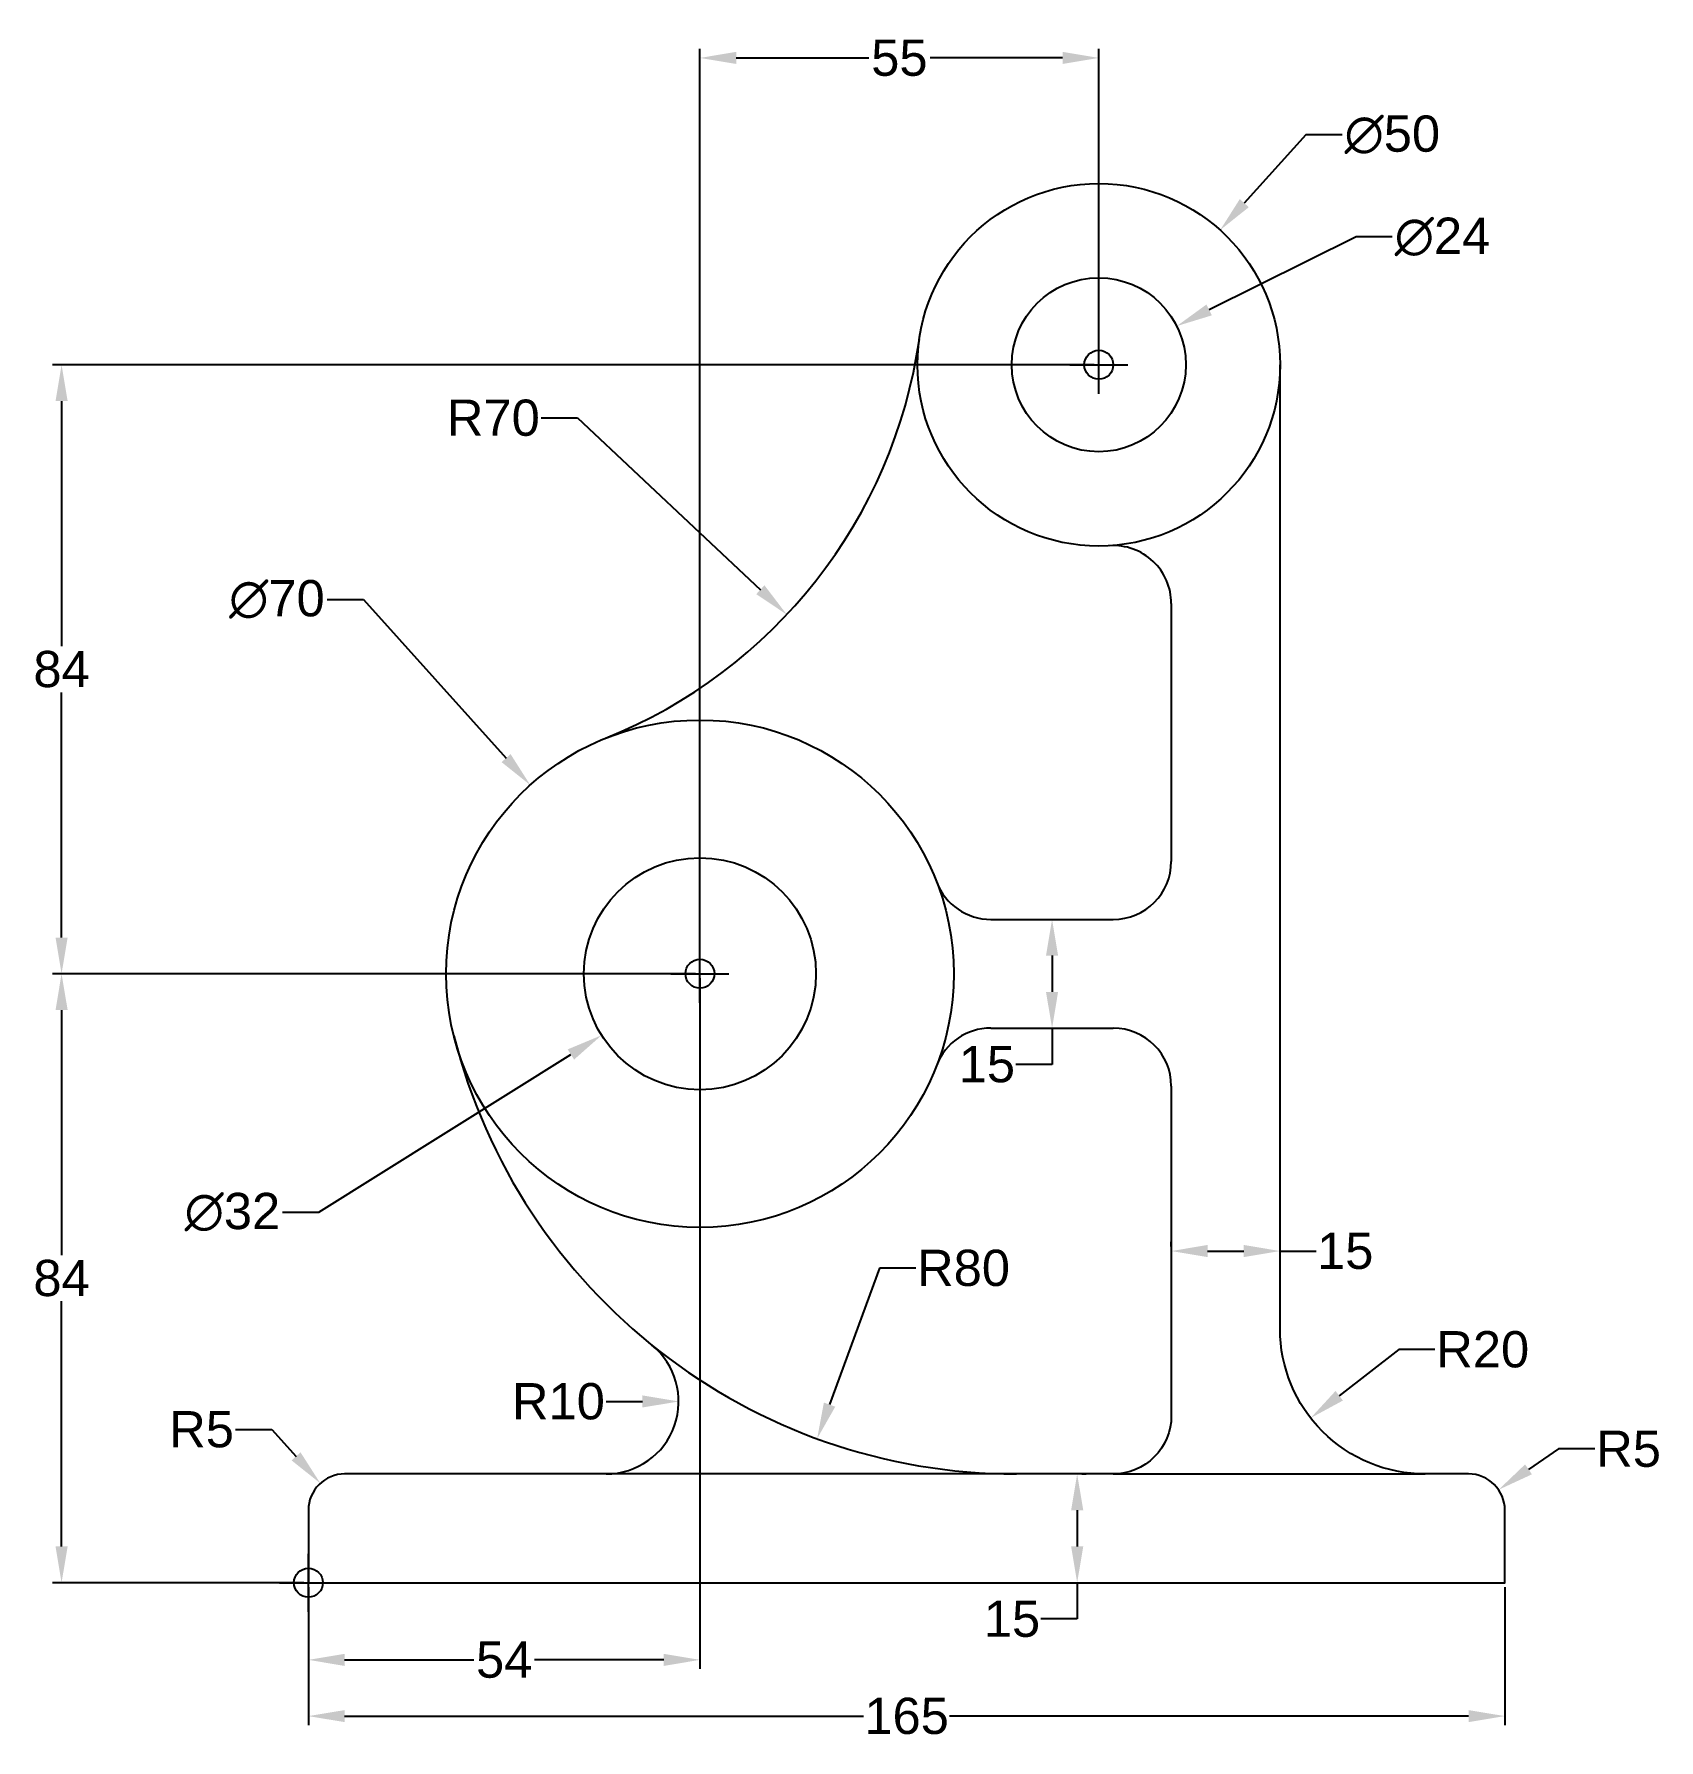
# Model space of a CAD drawing. Header units: millimetres. Extents: x 3196 to 3420, y 1626 to 1861.
import ezdxf

# ---------------------------------------------------------------- set-up
doc = ezdxf.new("R2010")
doc.units = ezdxf.units.MM
doc.header["$PDMODE"] = 34
doc.header["$PDSIZE"] = 4
doc.layers.add('dim', color=3, linetype='Continuous')
doc.styles.get("Standard").update_dxf_attribs({"font": 'arial.ttf'})
doc.dimstyles.new('ISO-25', dxfattribs={"dimtxt": 5, "dimasz": 5, "dimexe": 1.25, "dimexo": 0.625, "dimtad": 0, "dimtih": 1, "dimtoh": 1, "dimtxsty": 'Standard', "dimcen": 0, "dimadec": 0, "dimazin": 0, "dimtfac": 1, "dimtofl": 0, "dimtmove": 0, "dimatfit": 3, "dimfxl": 1, "dimarcsym": 0})

# ---------------------------------------------------------------- blocks, each defined once
blk = doc.blocks.new('*D2')
at = {"layer": 'Defpoints', "color": 0, "transparency": 16777216}
for p in [(3288.1, 1857.55), (3343.1, 1815.22), (3288.1, 1731.22)]:
    blk.add_point(p, dxfattribs=at)
at = {"layer": 'dim', "color": 0, "lineweight": -2, "transparency": 16777216}
for p, q in [((3288.1, 1731.85), (3288.1, 1858.8)), ((3293.1, 1857.55), (3311.38, 1857.55)), ((3338.1, 1857.55), (3319.83, 1857.55)), ((3343.1, 1815.85), (3343.1, 1858.8))]:
    blk.add_line(p, q, dxfattribs=at)
at = {"layer": 'dim', "color": 0, "transparency": 16777216}
for points in [[(3293.1, 1858.39), (3293.1, 1856.72), (3288.1, 1857.55)], [(3338.1, 1858.39), (3338.1, 1856.72), (3343.1, 1857.55)]]:
    blk.add_solid(points, dxfattribs=at)
at = {"layer": 'dim', "color": 0, "transparency": 16777216, "insert": (3315.6, 1857.55), "char_height": 5, "attachment_point": 5}
blk.add_mtext('55', dxfattribs=at)
blk = doc.blocks.new('*D3')
at = {"layer": 'Defpoints', "color": 0, "transparency": 16777216}
for p in [(3343.1, 1815.22), (3200.06, 1731.22), (3288.1, 1731.22)]:
    blk.add_point(p, dxfattribs=at)
at = {"layer": 'dim', "color": 0, "lineweight": -2, "transparency": 16777216}
for p, q in [((3342.48, 1815.22), (3198.81, 1815.22)), ((3200.06, 1810.22), (3200.06, 1776.4)), ((3200.06, 1736.22), (3200.06, 1770.04)), ((3287.48, 1731.22), (3198.81, 1731.22))]:
    blk.add_line(p, q, dxfattribs=at)
at = {"layer": 'dim', "color": 0, "transparency": 16777216}
for points in [[(3199.23, 1810.22), (3200.9, 1810.22), (3200.06, 1815.22)], [(3199.23, 1736.22), (3200.9, 1736.22), (3200.06, 1731.22)]]:
    blk.add_solid(points, dxfattribs=at)
at = {"layer": 'dim', "color": 0, "transparency": 16777216, "insert": (3200.06, 1773.22), "char_height": 5, "attachment_point": 5}
blk.add_mtext('84', dxfattribs=at)
blk = doc.blocks.new('*D4')
at = {"layer": 'Defpoints', "color": 0, "transparency": 16777216}
for p in [(3288.1, 1731.22), (3200.06, 1647.22), (3234.1, 1647.22)]:
    blk.add_point(p, dxfattribs=at)
at = {"layer": 'dim', "color": 0, "lineweight": -2, "transparency": 16777216}
for p, q in [((3287.48, 1731.22), (3198.81, 1731.22)), ((3200.06, 1726.22), (3200.06, 1692.4)), ((3200.06, 1652.22), (3200.06, 1686.04)), ((3233.48, 1647.22), (3198.81, 1647.22))]:
    blk.add_line(p, q, dxfattribs=at)
at = {"layer": 'dim', "color": 0, "transparency": 16777216}
for points in [[(3199.23, 1726.22), (3200.9, 1726.22), (3200.06, 1731.22)], [(3199.23, 1652.22), (3200.9, 1652.22), (3200.06, 1647.22)]]:
    blk.add_solid(points, dxfattribs=at)
at = {"layer": 'dim', "color": 0, "transparency": 16777216, "insert": (3200.06, 1689.22), "char_height": 5, "attachment_point": 5}
blk.add_mtext('84', dxfattribs=at)
blk = doc.blocks.new('*D5')
at = {"layer": 'Defpoints', "color": 0, "transparency": 16777216}
for p in [(3288.1, 1731.22), (3234.1, 1647.22), (3234.1, 1636.58)]:
    blk.add_point(p, dxfattribs=at)
at = {"layer": 'dim', "color": 0, "lineweight": -2, "transparency": 16777216}
for p, q in [((3288.1, 1730.6), (3288.1, 1635.33)), ((3234.1, 1646.6), (3234.1, 1635.33)), ((3239.1, 1636.58), (3256.91, 1636.58)), ((3283.1, 1636.58), (3265.3, 1636.58))]:
    blk.add_line(p, q, dxfattribs=at)
at = {"layer": 'dim', "color": 0, "transparency": 16777216}
for points in [[(3239.1, 1637.41), (3239.1, 1635.74), (3234.1, 1636.58)], [(3283.1, 1637.41), (3283.1, 1635.74), (3288.1, 1636.58)]]:
    blk.add_solid(points, dxfattribs=at)
at = {"layer": 'dim', "color": 0, "transparency": 16777216, "insert": (3261.1, 1636.58), "char_height": 5, "attachment_point": 5}
blk.add_mtext('54', dxfattribs=at)
blk = doc.blocks.new('*D6')
at = {"layer": 'Defpoints', "color": 0, "transparency": 16777216}
for p in [(3234.1, 1647.22), (3399.1, 1647.22), (3399.1, 1628.82)]:
    blk.add_point(p, dxfattribs=at)
at = {"layer": 'dim', "color": 0, "lineweight": -2, "transparency": 16777216}
for p, q in [((3234.1, 1646.6), (3234.1, 1627.57)), ((3399.1, 1646.6), (3399.1, 1627.57)), ((3239.1, 1628.82), (3310.67, 1628.82)), ((3394.1, 1628.82), (3322.53, 1628.82))]:
    blk.add_line(p, q, dxfattribs=at)
at = {"layer": 'dim', "color": 0, "transparency": 16777216}
for points in [[(3239.1, 1629.65), (3239.1, 1627.99), (3234.1, 1628.82)], [(3394.1, 1629.65), (3394.1, 1627.99), (3399.1, 1628.82)]]:
    blk.add_solid(points, dxfattribs=at)
at = {"layer": 'dim', "color": 0, "transparency": 16777216, "insert": (3316.6, 1628.82), "char_height": 5, "attachment_point": 5}
blk.add_mtext('165', dxfattribs=at)
blk = doc.blocks.new('*D7')
at = {"layer": 'Defpoints', "color": 0, "transparency": 16777216}
for p in [(3340.12, 1662.22), (3340.12, 1647.22), (3340.12, 1647.22)]:
    blk.add_point(p, dxfattribs=at)
at = {"layer": 'dim', "color": 0, "lineweight": -2, "transparency": 16777216}
for p, q in [((3340.75, 1662.22), (3341.37, 1662.22)), ((3340.12, 1657.22), (3340.12, 1652.22)), ((3340.12, 1647.22), (3340.12, 1642.22)), ((3340.75, 1647.22), (3341.37, 1647.22)), ((3340.12, 1642.22), (3335.12, 1642.22))]:
    blk.add_line(p, q, dxfattribs=at)
at = {"layer": 'dim', "color": 0, "transparency": 16777216}
for points in [[(3339.29, 1657.22), (3340.96, 1657.22), (3340.12, 1662.22)], [(3339.29, 1652.22), (3340.96, 1652.22), (3340.12, 1647.22)]]:
    blk.add_solid(points, dxfattribs=at)
at = {"layer": 'dim', "color": 0, "transparency": 16777216, "insert": (3331.13, 1642.22), "char_height": 5, "attachment_point": 5}
blk.add_mtext('15', dxfattribs=at)
blk = doc.blocks.new('*D8')
at = {"layer": 'Defpoints', "color": 0, "transparency": 16777216}
for p in [(3353.1, 1692.97), (3368.1, 1692.97), (3368.1, 1692.97)]:
    blk.add_point(p, dxfattribs=at)
at = {"layer": 'dim', "color": 0, "lineweight": -2, "transparency": 16777216}
for p, q in [((3353.1, 1693.6), (3353.1, 1694.22)), ((3368.1, 1693.6), (3368.1, 1694.22)), ((3358.1, 1692.97), (3363.1, 1692.97)), ((3368.1, 1692.97), (3373.1, 1692.97))]:
    blk.add_line(p, q, dxfattribs=at)
at = {"layer": 'dim', "color": 0, "transparency": 16777216}
for points in [[(3358.1, 1693.81), (3358.1, 1692.14), (3353.1, 1692.97)], [(3363.1, 1693.81), (3363.1, 1692.14), (3368.1, 1692.97)]]:
    blk.add_solid(points, dxfattribs=at)
at = {"layer": 'dim', "color": 0, "transparency": 16777216, "insert": (3377.09, 1692.97), "char_height": 5, "attachment_point": 5}
blk.add_mtext('15', dxfattribs=at)
blk = doc.blocks.new('*D9')
at = {"layer": 'Defpoints', "color": 0, "transparency": 16777216}
for p in [(3336.66, 1738.72), (3336.66, 1723.72), (3336.66, 1723.72)]:
    blk.add_point(p, dxfattribs=at)
at = {"layer": 'dim', "color": 0, "lineweight": -2, "transparency": 16777216}
for p, q in [((3337.28, 1738.72), (3337.91, 1738.72)), ((3336.66, 1733.72), (3336.66, 1728.72)), ((3336.66, 1723.72), (3336.66, 1718.72)), ((3337.28, 1723.72), (3337.91, 1723.72)), ((3336.66, 1718.72), (3331.66, 1718.72))]:
    blk.add_line(p, q, dxfattribs=at)
at = {"layer": 'dim', "color": 0, "transparency": 16777216}
for points in [[(3335.82, 1733.72), (3337.49, 1733.72), (3336.66, 1738.72)], [(3335.82, 1728.72), (3337.49, 1728.72), (3336.66, 1723.72)]]:
    blk.add_solid(points, dxfattribs=at)
at = {"layer": 'dim', "color": 0, "transparency": 16777216, "insert": (3327.67, 1718.72), "char_height": 5, "attachment_point": 5}
blk.add_mtext('15', dxfattribs=at)
blk = doc.blocks.new('*D10')
at = {"layer": 'Defpoints', "color": 0, "transparency": 16777216}
for p in [(3264.7, 1757.25), (3311.5, 1705.2)]:
    blk.add_point(p, dxfattribs=at)
at = {"layer": 'dim', "color": 0, "lineweight": -2, "transparency": 16777216}
for p, q in [((3236.68, 1782.86), (3241.68, 1782.86)), ((3241.68, 1782.86), (3261.36, 1760.97))]:
    blk.add_line(p, q, dxfattribs=at)
at = {"layer": 'dim', "color": 0, "transparency": 16777216}
blk.add_solid([(3261.98, 1761.52), (3260.74, 1760.41), (3264.7, 1757.25)], dxfattribs=at)
at = {"layer": 'dim', "color": 0, "transparency": 16777216, "insert": (3229.76, 1782.86), "char_height": 5, "attachment_point": 5}
blk.add_mtext('∅70', dxfattribs=at)
blk = doc.blocks.new('*D11')
at = {"layer": 'Defpoints', "color": 0, "transparency": 16777216}
for p in [(3301.67, 1739.71), (3274.54, 1722.74)]:
    blk.add_point(p, dxfattribs=at)
at = {"layer": 'dim', "color": 0, "lineweight": -2, "transparency": 16777216}
for p, q in [((3235.52, 1698.33), (3270.3, 1720.09)), ((3230.52, 1698.33), (3235.52, 1698.33))]:
    blk.add_line(p, q, dxfattribs=at)
at = {"layer": 'dim', "color": 0, "transparency": 16777216}
blk.add_solid([(3269.86, 1720.79), (3270.74, 1719.38), (3274.54, 1722.74)], dxfattribs=at)
at = {"layer": 'dim', "color": 0, "transparency": 16777216, "insert": (3223.62, 1698.33), "char_height": 5, "attachment_point": 5}
blk.add_mtext('∅32', dxfattribs=at)
blk = doc.blocks.new('*D12')
at = {"layer": 'Defpoints', "color": 0, "transparency": 16777216}
for p in [(3359.83, 1833.8), (3326.38, 1796.64)]:
    blk.add_point(p, dxfattribs=at)
at = {"layer": 'dim', "color": 0, "lineweight": -2, "transparency": 16777216}
for p, q in [((3371.66, 1846.95), (3363.17, 1837.52)), ((3376.66, 1846.95), (3371.66, 1846.95))]:
    blk.add_line(p, q, dxfattribs=at)
at = {"layer": 'dim', "color": 0, "transparency": 16777216}
blk.add_solid([(3362.55, 1838.08), (3363.79, 1836.96), (3359.83, 1833.8)], dxfattribs=at)
at = {"layer": 'dim', "color": 0, "transparency": 16777216, "insert": (3383.58, 1846.95), "char_height": 5, "attachment_point": 5}
blk.add_mtext('∅50', dxfattribs=at)
blk = doc.blocks.new('*D13')
at = {"layer": 'Defpoints', "color": 0, "transparency": 16777216}
for p in [(3353.85, 1820.56), (3332.36, 1809.88)]:
    blk.add_point(p, dxfattribs=at)
at = {"layer": 'dim', "color": 0, "lineweight": -2, "transparency": 16777216}
for p, q in [((3378.58, 1832.86), (3358.32, 1822.79)), ((3383.58, 1832.86), (3378.58, 1832.86))]:
    blk.add_line(p, q, dxfattribs=at)
at = {"layer": 'dim', "color": 0, "transparency": 16777216}
blk.add_solid([(3357.95, 1823.54), (3358.69, 1822.04), (3353.85, 1820.56)], dxfattribs=at)
at = {"layer": 'dim', "color": 0, "transparency": 16777216, "insert": (3390.5, 1832.86), "char_height": 5, "attachment_point": 5}
blk.add_mtext('∅24', dxfattribs=at)
blk = doc.blocks.new('*D14')
at = {"layer": 'Defpoints', "color": 0, "transparency": 16777216}
for p in [(3388.1, 1682.22), (3372.32, 1669.94)]:
    blk.add_point(p, dxfattribs=at)
at = {"layer": 'dim', "color": 0, "lineweight": -2, "transparency": 16777216}
for p, q in [((3384.46, 1679.39), (3376.26, 1673.01)), ((3389.46, 1679.39), (3384.46, 1679.39))]:
    blk.add_line(p, q, dxfattribs=at)
at = {"layer": 'dim', "color": 0, "transparency": 16777216}
blk.add_solid([(3375.75, 1673.67), (3376.77, 1672.35), (3372.32, 1669.94)], dxfattribs=at)
at = {"layer": 'dim', "color": 0, "transparency": 16777216, "insert": (3396.05, 1679.39), "char_height": 5, "attachment_point": 5}
blk.add_mtext('R20', dxfattribs=at)
blk = doc.blocks.new('*D15')
at = {"layer": 'Defpoints', "color": 0, "transparency": 16777216}
for p in [(3398.23, 1660.04), (3394.1, 1657.22)]:
    blk.add_point(p, dxfattribs=at)
at = {"layer": 'dim', "color": 0, "lineweight": -2, "transparency": 16777216}
for p, q in [((3406.5, 1665.67), (3402.36, 1662.85)), ((3411.5, 1665.67), (3406.5, 1665.67))]:
    blk.add_line(p, q, dxfattribs=at)
at = {"layer": 'dim', "color": 0, "transparency": 16777216}
blk.add_solid([(3401.89, 1663.54), (3402.83, 1662.17), (3398.23, 1660.04)], dxfattribs=at)
at = {"layer": 'dim', "color": 0, "transparency": 16777216, "insert": (3416.17, 1665.67), "char_height": 5, "attachment_point": 5}
blk.add_mtext('R5', dxfattribs=at)
blk = doc.blocks.new('*D16')
at = {"layer": 'Defpoints', "color": 0, "transparency": 16777216}
for p in [(3235.75, 1660.93), (3239.1, 1657.22)]:
    blk.add_point(p, dxfattribs=at)
at = {"layer": 'dim', "color": 0, "lineweight": -2, "transparency": 16777216}
for p, q in [((3224.05, 1668.36), (3229.05, 1668.36)), ((3229.05, 1668.36), (3232.4, 1664.65))]:
    blk.add_line(p, q, dxfattribs=at)
at = {"layer": 'dim', "color": 0, "transparency": 16777216}
blk.add_solid([(3233.02, 1665.2), (3231.78, 1664.09), (3235.75, 1660.93)], dxfattribs=at)
at = {"layer": 'dim', "color": 0, "transparency": 16777216, "insert": (3219.37, 1668.36), "char_height": 5, "attachment_point": 5}
blk.add_mtext('R5', dxfattribs=at)
blk = doc.blocks.new('*D17')
at = {"layer": 'Defpoints', "color": 0, "transparency": 16777216}
for p in [(3275.17, 1672.22), (3285.17, 1672.22)]:
    blk.add_point(p, dxfattribs=at)
at = {"layer": 'dim', "color": 0, "lineweight": -2, "transparency": 16777216}
blk.add_line((3275.17, 1672.22), (3280.17, 1672.22), dxfattribs=at)
at = {"layer": 'dim', "color": 0, "transparency": 16777216}
blk.add_solid([(3280.17, 1673.06), (3280.17, 1671.39), (3285.17, 1672.22)], dxfattribs=at)
at = {"layer": 'dim', "color": 0, "transparency": 16777216, "insert": (3268.58, 1672.22), "char_height": 5, "attachment_point": 5}
blk.add_mtext('R10', dxfattribs=at)
blk = doc.blocks.new('*D18')
at = {"layer": 'Defpoints', "color": 0, "transparency": 16777216}
for p in [(3249.06, 1828.7), (3300.08, 1780.76)]:
    blk.add_point(p, dxfattribs=at)
at = {"layer": 'dim', "color": 0, "lineweight": -2, "transparency": 16777216}
for p, q in [((3266.2, 1807.89), (3271.2, 1807.89)), ((3271.2, 1807.89), (3296.43, 1784.19))]:
    blk.add_line(p, q, dxfattribs=at)
at = {"layer": 'dim', "color": 0, "transparency": 16777216}
blk.add_solid([(3297, 1784.8), (3295.86, 1783.58), (3300.08, 1780.76)], dxfattribs=at)
at = {"layer": 'dim', "color": 0, "transparency": 16777216, "insert": (3259.61, 1807.89), "char_height": 5, "attachment_point": 5}
blk.add_mtext('R70', dxfattribs=at)
blk = doc.blocks.new('*D19')
at = {"layer": 'Defpoints', "color": 0, "transparency": 16777216}
for p in [(3331.74, 1742.22), (3304.26, 1667.09)]:
    blk.add_point(p, dxfattribs=at)
at = {"layer": 'dim', "color": 0, "lineweight": -2, "transparency": 16777216}
for p, q in [((3312.86, 1690.62), (3305.98, 1671.79)), ((3317.86, 1690.62), (3312.86, 1690.62))]:
    blk.add_line(p, q, dxfattribs=at)
at = {"layer": 'dim', "color": 0, "transparency": 16777216}
blk.add_solid([(3305.19, 1672.07), (3306.76, 1671.5), (3304.26, 1667.09)], dxfattribs=at)
at = {"layer": 'dim', "color": 0, "transparency": 16777216, "insert": (3324.45, 1690.62), "char_height": 5, "attachment_point": 5}
blk.add_mtext('R80', dxfattribs=at)

msp = doc.modelspace()

# ---------------------------------------------------------------- linework, layer by layer
for p, q in [((3353.101, 1782.283), (3353.101, 1746.723)), ((3328.21, 1738.723), (3345.101, 1738.723)), ((3328.21, 1723.723), (3345.101, 1723.723)), ((3345.101, 1662.223), (3388.101, 1662.223))]:
    msp.add_line(p, q)
msp.add_lwpolyline([(3353.101, 1715.723), (3353.101, 1670.223, -0.4142136), (3345.101, 1662.223), (3239.101, 1662.223, 0.4142136), (3234.101, 1657.223), (3234.101, 1647.223), (3399.101, 1647.223), (3399.101, 1657.223, 0.4142136), (3394.101, 1662.223), (3388.101, 1662.223, -0.4142136), (3368.101, 1682.223), (3368.101, 1815.223)], format="xyb")
for centre, radius in [((3343.101, 1815.223), 25), ((3343.101, 1815.223), 12), ((3288.101, 1731.223), 35), ((3288.101, 1731.223), 16)]:
    msp.add_circle(centre, radius)
for centre, radius, start, end in [((3249.061, 1828.695), 70, 291.82716, 351.84706), ((3331.736, 1742.223), 80, 62.96309, 63.01032), ((3345.101, 1782.283), 8, 360, 93.4746), ((3345.101, 1746.723), 8, 270, 0), ((3328.21, 1746.723), 8, 201.12876, 270), ((3331.736, 1742.223), 80, 194.149, 270), ((3328.21, 1715.723), 8, 90, 158.87124), ((3345.101, 1715.723), 8, 360, 90), ((3275.167, 1672.223), 10, 270, 51.05756)]:
    msp.add_arc(centre, radius, start, end)
for p in [(3343.101, 1815.223), (3288.101, 1731.223), (3234.101, 1647.223)]:
    msp.add_point(p)

# ---------------------------------------------------------------- dimensions: what is measured, and where the dimension line sits
at = {"layer": 'dim'}
for base, p1, p2, picture, middle in [((3288.101, 1857.555), (3343.101, 1815.223), (3288.101, 1731.223), '*D2', (3315.601, 1857.555)), ((3234.101, 1636.576), (3288.101, 1731.223), (3234.101, 1647.223), '*D5', (3261.101, 1636.576)), ((3368.101, 1692.973), (3353.101, 1692.973), (3368.101, 1692.973), '*D8', (3377.091, 1692.973)), ((3399.101, 1628.821), (3234.101, 1647.223), (3399.101, 1647.223), '*D6', (3316.601, 1628.821))]:
    dim = msp.add_linear_dim(base=base, p1=p1, p2=p2, dimstyle='ISO-25', dxfattribs=at)
    dim.commit()
    dim.dimension.update_dxf_attribs({"geometry": picture, "text_midpoint": middle})
for p1, p2, picture, middle in [((3326.376, 1796.641), (3359.826, 1833.804), '*D12', (3383.575, 1846.949)), ((3332.356, 1809.88), (3353.846, 1820.565), '*D13', (3390.495, 1832.862)), ((3311.503, 1705.196), (3264.699, 1757.249), '*D10', (3229.758, 1782.855)), ((3301.666, 1739.708), (3274.536, 1722.737), '*D11', (3223.622, 1698.333))]:
    dim = msp.add_diameter_dim_2p(p1=p1, p2=p2, dimstyle='ISO-25', dxfattribs=at)
    dim.commit()
    dim.dimension.update_dxf_attribs({"geometry": picture, "text_midpoint": middle, "dimtype": 163})
for center, mpoint, picture, middle in [((3249.061, 1828.695), (3300.077, 1780.765), '*D18', (3259.611, 1807.894)), ((3331.736, 1742.223), (3304.259, 1667.089), '*D19', (3324.455, 1690.621)), ((3388.101, 1682.223), (3372.317, 1669.94), '*D14', (3396.052, 1679.391)), ((3275.167, 1672.223), (3285.167, 1672.223), '*D17', (3268.577, 1672.223))]:
    dim = msp.add_radius_dim(center=center, mpoint=mpoint, dimstyle='ISO-25', dxfattribs=at)
    dim.commit()
    dim.dimension.update_dxf_attribs({"geometry": picture, "text_midpoint": middle, "dimtype": 164})
for base, p1, p2, picture, middle in [((3200.062, 1731.223), (3343.101, 1815.223), (3288.101, 1731.223), '*D3', (3200.062, 1773.223)), ((3336.656, 1723.723), (3336.656, 1738.723), (3336.656, 1723.723), '*D9', (3327.666, 1718.723)), ((3200.062, 1647.223), (3288.101, 1731.223), (3234.101, 1647.223), '*D4', (3200.062, 1689.223)), ((3340.123, 1647.223), (3340.123, 1662.223), (3340.123, 1647.223), '*D7', (3331.134, 1642.223))]:
    dim = msp.add_linear_dim(base=base, p1=p1, p2=p2, angle=90, dimstyle='ISO-25', dxfattribs=at)
    dim.commit()
    dim.dimension.update_dxf_attribs({"geometry": picture, "text_midpoint": middle})
for center, mpoint, picture, middle in [((3239.101, 1657.223), (3235.75, 1660.934), '*D16', (3219.374, 1668.356)), ((3394.101, 1657.223), (3398.233, 1660.039), '*D15', (3416.171, 1665.671))]:
    dim = msp.add_radius_dim(center=center, mpoint=mpoint, dimstyle='ISO-25', dxfattribs=at)
    dim.commit()
    dim.dimension.update_dxf_attribs({"geometry": picture, "text_midpoint": middle})

doc.saveas('drawing.dxf')
